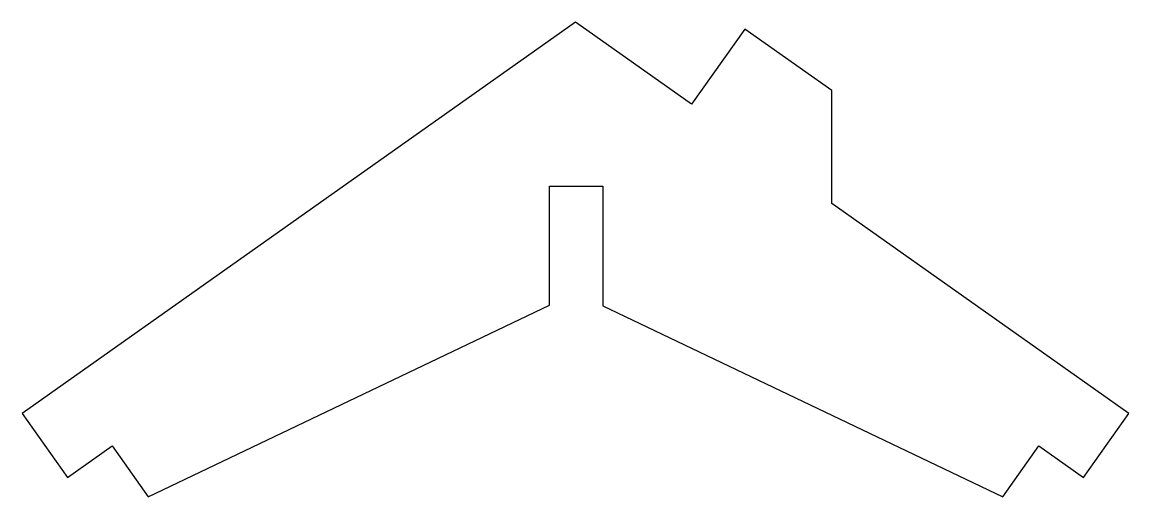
# Model space of a CAD drawing. Header units: millimetres. Extents: x -31.2 to 31.2, y -29.9 to -3.2.
import ezdxf

# ---------------------------------------------------------------- set-up
doc = ezdxf.new("R2010")
doc.units = ezdxf.units.MM
doc.layers.get('0').update_dxf_attribs({"linetype": 'CONTINUOUS'})

msp = doc.modelspace()

# ---------------------------------------------------------------- linework, layer by layer
msp.add_lwpolyline([(-24.057, -29.908), (-1.452, -19.116), (-1.458, -12.42), (1.542, -12.417), (1.548, -19.154), (24.071, -29.914), (26.101, -27.044), (28.617, -28.824), (31.167, -25.219), (14.439, -13.387), (14.433, -7.034), (9.535, -3.569), (6.541, -7.801), (0.01, -3.182), (-31.152, -25.212), (-28.603, -28.818), (-26.086, -27.039)], close=True)

doc.saveas('drawing.dxf')
